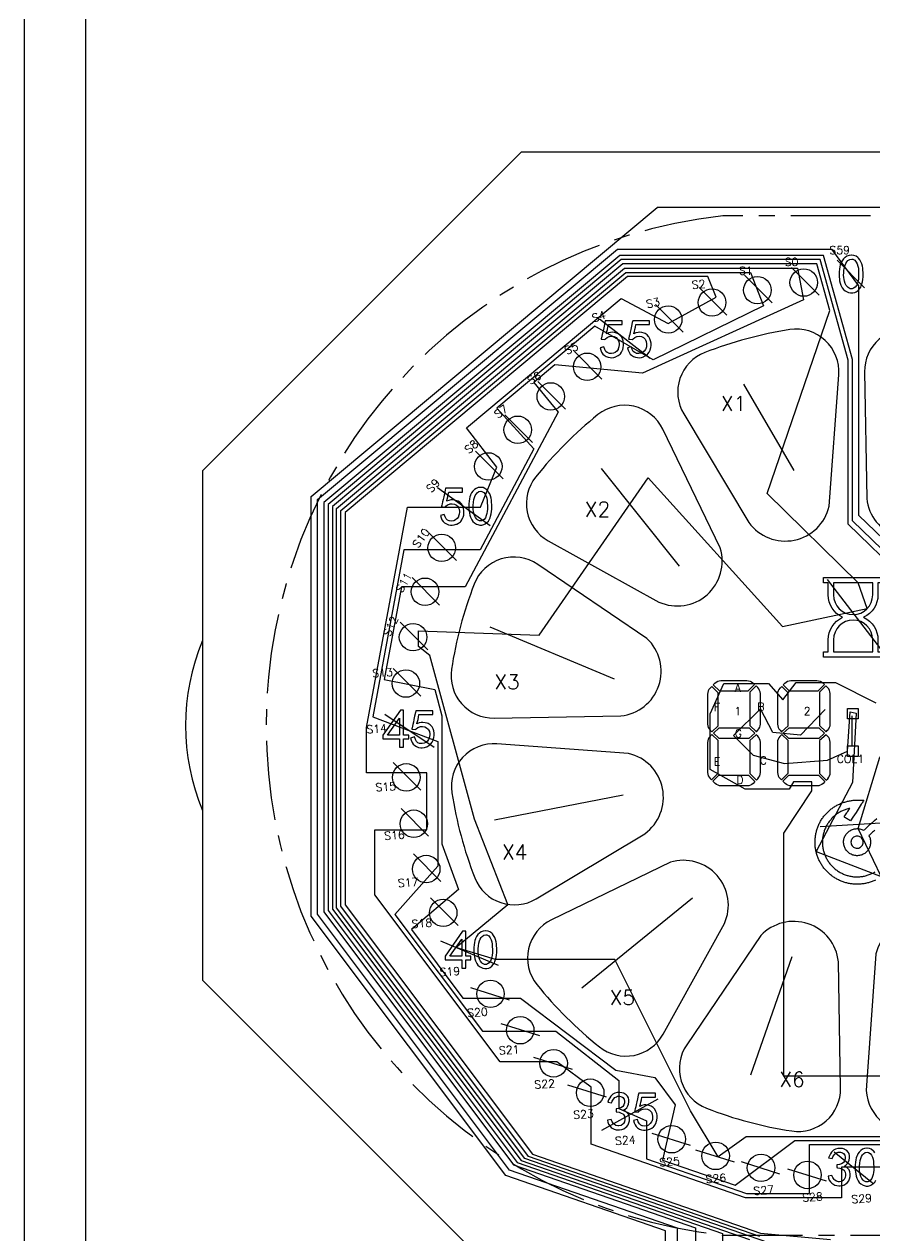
# Model space of a CAD drawing. Header units: millimetres. Extents: x 1653 to 3206, y -200 to 97.
# Drawn here: x 2369.9 to 2410, y -170.1 to -113 of the extents above; entities that cross this region are included whole.
import ezdxf
from ezdxf.enums import TextEntityAlignment as Align

# ---------------------------------------------------------------- set-up
doc = ezdxf.new("R2010")
doc.units = ezdxf.units.MM
doc.header["$LTSCALE"] = 3
doc.linetypes.add('CENTER', pattern=[2, 1.25, -0.25, 0.25, -0.25])
doc.layers.add('COM', color=1, linetype='Continuous')
doc.layers.add('DIM', color=4, linetype='Continuous')
doc.styles.add('romans', font='romans.shx')

# ---------------------------------------------------------------- blocks, each defined once
blk = doc.blocks.new('T')
for points in [[(0, 0), (297, 0), (297, 210), (0, 210)], [(4, 4), (293, 4), (293, 206), (4, 206)]]:
    blk.add_lwpolyline(points, close=True)

msp = doc.modelspace()

# ---------------------------------------------------------------- linework, layer by layer
at = {"linetype": 'Continuous'}
msp.add_lwpolyline([(2378.323, -134.045), (2378.323, -158.045), (2393.323, -173.045), (2478.323, -173.045), (2493.323, -158.045), (2493.323, -134.045), (2478.323, -119.045), (2393.323, -119.045)], close=True, dxfattribs=at)
at = {"linetype": 'CENTER'}
msp.add_lwpolyline([(2469.762, -122.045), (2402.823, -122.045, 0.895837), (2402.823, -170.045), (2469.762, -170.045, 0.856686)], format="xyb", close=True, dxfattribs=at)
for points in [[(2408.887, -123.898), (2408.867, -123.899), (2408.756, -123.913), (2408.655, -123.946), (2408.568, -123.999), (2408.567, -124.001), (2408.49, -124.074), (2408.427, -124.157), (2408.378, -124.253), (2408.372, -124.265), (2408.342, -124.35), (2408.318, -124.448), (2408.302, -124.556), (2408.294, -124.677), (2408.293, -124.684), (2408.291, -124.812), (2408.294, -124.923), (2408.302, -125.019), (2408.314, -125.102), (2408.315, -125.108), (2408.341, -125.211), (2408.376, -125.311), (2408.421, -125.405), (2408.432, -125.426), (2408.493, -125.505), (2408.574, -125.572), (2408.675, -125.628), (2408.727, -125.651), (2408.83, -125.675), (2408.932, -125.675), (2409.036, -125.647), (2409.094, -125.621), (2409.18, -125.562), (2409.251, -125.487), (2409.311, -125.395), (2409.334, -125.341), (2409.363, -125.251), (2409.387, -125.15), (2409.405, -125.04), (2409.417, -124.92), (2409.419, -124.824), (2409.418, -124.713), (2409.412, -124.609), (2409.4, -124.509), (2409.385, -124.414), (2409.385, -124.413), (2409.358, -124.306), (2409.319, -124.209), (2409.268, -124.12), (2409.205, -124.04), (2409.174, -124.011), (2409.086, -123.948), (2408.99, -123.911)], [(2408.909, -125.474), (2408.812, -125.474), (2408.717, -125.425), (2408.68, -125.394), (2408.621, -125.321), (2408.573, -125.227), (2408.537, -125.112), (2408.522, -125.042), (2408.51, -124.945), (2408.504, -124.841), (2408.507, -124.732), (2408.516, -124.616), (2408.518, -124.599), (2408.54, -124.477), (2408.568, -124.372), (2408.607, -124.284), (2408.654, -124.212), (2408.704, -124.154), (2408.79, -124.099), (2408.887, -124.08), (2408.938, -124.09), (2409.025, -124.137), (2409.099, -124.222), (2409.141, -124.31), (2409.174, -124.409), (2409.195, -124.515), (2409.197, -124.551), (2409.201, -124.651), (2409.204, -124.758), (2409.205, -124.869), (2409.204, -124.928), (2409.196, -125.036), (2409.178, -125.138), (2409.152, -125.233), (2409.107, -125.328), (2409.042, -125.407), (2408.961, -125.455)], [(2398.078, -126.983), (2397.281, -126.983), (2397.262, -127.07), (2397.226, -127.24), (2397.193, -127.391), (2397.165, -127.52), (2397.141, -127.628), (2397.121, -127.716), (2397.107, -127.782), (2397.096, -127.828), (2397.088, -127.853), (2397.26, -127.873), (2397.296, -127.829), (2397.377, -127.767), (2397.472, -127.731), (2397.49, -127.727), (2397.597, -127.717), (2397.694, -127.731), (2397.701, -127.733), (2397.79, -127.779), (2397.866, -127.853), (2397.88, -127.875), (2397.918, -127.967), (2397.937, -128.075), (2397.936, -128.106), (2397.924, -128.213), (2397.896, -128.308), (2397.885, -128.332), (2397.825, -128.415), (2397.745, -128.479), (2397.673, -128.512), (2397.575, -128.529), (2397.462, -128.52), (2397.452, -128.518), (2397.376, -128.485), (2397.313, -128.425), (2397.26, -128.335), (2397.22, -128.217), (2397.038, -128.267), (2397.067, -128.374), (2397.109, -128.471), (2397.164, -128.551), (2397.23, -128.61), (2397.318, -128.667), (2397.413, -128.706), (2397.513, -128.722), (2397.586, -128.723), (2397.69, -128.711), (2397.785, -128.682), (2397.804, -128.675), (2397.897, -128.626), (2397.977, -128.561), (2397.993, -128.546), (2398.053, -128.468), (2398.098, -128.369), (2398.105, -128.35), (2398.133, -128.248), (2398.149, -128.146), (2398.149, -128.142), (2398.143, -128.035), (2398.129, -127.934), (2398.094, -127.841), (2398.047, -127.742), (2398.031, -127.718), (2397.959, -127.649), (2397.866, -127.59), (2397.818, -127.571), (2397.718, -127.544), (2397.613, -127.529), (2397.536, -127.535), (2397.436, -127.559), (2397.331, -127.6), (2397.336, -127.58), (2397.36, -127.496), (2397.384, -127.397), (2397.408, -127.288), (2397.431, -127.165), (2398.078, -127.165)], [(2399.371, -126.983), (2398.573, -126.983), (2398.555, -127.07), (2398.517, -127.24), (2398.485, -127.391), (2398.458, -127.52), (2398.434, -127.628), (2398.414, -127.716), (2398.399, -127.782), (2398.388, -127.828), (2398.381, -127.853), (2398.553, -127.873), (2398.589, -127.829), (2398.669, -127.767), (2398.764, -127.731), (2398.783, -127.727), (2398.889, -127.717), (2398.987, -127.731), (2398.993, -127.733), (2399.083, -127.779), (2399.158, -127.853), (2399.173, -127.875), (2399.211, -127.967), (2399.229, -128.075), (2399.228, -128.106), (2399.217, -128.213), (2399.189, -128.308), (2399.177, -128.332), (2399.117, -128.415), (2399.037, -128.479), (2398.966, -128.512), (2398.868, -128.529), (2398.755, -128.52), (2398.745, -128.518), (2398.668, -128.485), (2398.604, -128.425), (2398.553, -128.335), (2398.512, -128.217), (2398.33, -128.267), (2398.359, -128.374), (2398.402, -128.471), (2398.456, -128.551), (2398.523, -128.61), (2398.61, -128.667), (2398.705, -128.706), (2398.805, -128.722), (2398.879, -128.723), (2398.982, -128.711), (2399.077, -128.682), (2399.097, -128.675), (2399.19, -128.626), (2399.27, -128.561), (2399.284, -128.546), (2399.346, -128.468), (2399.391, -128.369), (2399.397, -128.35), (2399.426, -128.248), (2399.441, -128.146), (2399.441, -128.142), (2399.436, -128.035), (2399.42, -127.934), (2399.386, -127.841), (2399.34, -127.742), (2399.323, -127.718), (2399.252, -127.649), (2399.158, -127.59), (2399.111, -127.571), (2399.009, -127.544), (2398.906, -127.529), (2398.828, -127.535), (2398.728, -127.559), (2398.623, -127.6), (2398.629, -127.58), (2398.653, -127.496), (2398.677, -127.397), (2398.7, -127.288), (2398.724, -127.165), (2399.371, -127.165)], [(2390.564, -134.869), (2389.766, -134.869), (2389.748, -134.956), (2389.711, -135.127), (2389.678, -135.277), (2389.65, -135.406), (2389.627, -135.515), (2389.607, -135.601), (2389.593, -135.669), (2389.581, -135.714), (2389.574, -135.739), (2389.746, -135.759), (2389.782, -135.716), (2389.862, -135.654), (2389.957, -135.618), (2389.976, -135.613), (2390.082, -135.602), (2390.18, -135.618), (2390.187, -135.62), (2390.276, -135.664), (2390.352, -135.739), (2390.366, -135.761), (2390.404, -135.854), (2390.422, -135.961), (2390.421, -135.992), (2390.41, -136.098), (2390.382, -136.193), (2390.371, -136.217), (2390.311, -136.302), (2390.23, -136.366), (2390.159, -136.399), (2390.061, -136.415), (2389.948, -136.406), (2389.938, -136.404), (2389.861, -136.371), (2389.798, -136.31), (2389.746, -136.221), (2389.705, -136.103), (2389.523, -136.153), (2389.552, -136.26), (2389.595, -136.357), (2389.649, -136.436), (2389.716, -136.497), (2389.803, -136.554), (2389.898, -136.591), (2389.999, -136.609), (2390.072, -136.61), (2390.175, -136.597), (2390.27, -136.567), (2390.29, -136.56), (2390.383, -136.512), (2390.463, -136.447), (2390.478, -136.432), (2390.539, -136.354), (2390.584, -136.254), (2390.591, -136.236), (2390.619, -136.135), (2390.634, -136.032), (2390.634, -136.028), (2390.629, -135.922), (2390.615, -135.819), (2390.579, -135.726), (2390.533, -135.627), (2390.516, -135.604), (2390.445, -135.534), (2390.352, -135.476), (2390.304, -135.458), (2390.203, -135.43), (2390.099, -135.415), (2390.021, -135.422), (2389.921, -135.444), (2389.817, -135.486), (2389.822, -135.467), (2389.846, -135.381), (2389.87, -135.284), (2389.893, -135.174), (2389.917, -135.052), (2390.564, -135.052)], [(2391.432, -134.829), (2391.413, -134.83), (2391.306, -134.843), (2391.212, -134.876), (2391.129, -134.93), (2391.127, -134.932), (2391.054, -135.004), (2390.994, -135.088), (2390.947, -135.183), (2390.942, -135.195), (2390.913, -135.28), (2390.89, -135.378), (2390.875, -135.487), (2390.867, -135.608), (2390.867, -135.615), (2390.865, -135.742), (2390.867, -135.854), (2390.874, -135.95), (2390.886, -136.032), (2390.888, -136.038), (2390.912, -136.142), (2390.946, -136.241), (2390.988, -136.335), (2390.999, -136.357), (2391.057, -136.435), (2391.134, -136.502), (2391.23, -136.558), (2391.279, -136.581), (2391.377, -136.606), (2391.475, -136.606), (2391.573, -136.578), (2391.63, -136.551), (2391.711, -136.492), (2391.78, -136.418), (2391.836, -136.326), (2391.858, -136.271), (2391.885, -136.181), (2391.908, -136.081), (2391.926, -135.97), (2391.937, -135.85), (2391.939, -135.754), (2391.937, -135.644), (2391.931, -135.539), (2391.922, -135.439), (2391.906, -135.344), (2391.906, -135.343), (2391.88, -135.237), (2391.843, -135.14), (2391.794, -135.051), (2391.735, -134.97), (2391.706, -134.941), (2391.621, -134.878), (2391.53, -134.841)], [(2391.454, -136.404), (2391.361, -136.404), (2391.271, -136.356), (2391.236, -136.325), (2391.179, -136.251), (2391.133, -136.157), (2391.099, -136.043), (2391.085, -135.972), (2391.072, -135.875), (2391.067, -135.772), (2391.069, -135.662), (2391.078, -135.547), (2391.081, -135.529), (2391.1, -135.407), (2391.129, -135.303), (2391.165, -135.214), (2391.21, -135.143), (2391.257, -135.085), (2391.339, -135.029), (2391.432, -135.01), (2391.481, -135.021), (2391.564, -135.067), (2391.634, -135.152), (2391.675, -135.241), (2391.706, -135.339), (2391.725, -135.445), (2391.727, -135.482), (2391.731, -135.582), (2391.734, -135.688), (2391.735, -135.8), (2391.734, -135.859), (2391.725, -135.966), (2391.709, -136.068), (2391.684, -136.163), (2391.641, -136.259), (2391.58, -136.337), (2391.503, -136.386)], [(2402.171, -146.209), (2402.221, -146.269), (2402.294, -146.342), (2402.602, -146.061), (2402.602, -144.501), (2402.302, -144.201), (2402.221, -144.281), (2402.213, -144.29), (2402.165, -144.351), (2402.129, -144.42), (2402.108, -144.494), (2402.1, -144.572), (2402.1, -145.979), (2402.101, -145.99), (2402.11, -146.067), (2402.134, -146.141)], [(2402.508, -143.997), (2402.576, -143.96), (2402.65, -143.936), (2402.728, -143.927), (2402.739, -143.927), (2403.953, -143.927), (2404.031, -143.934), (2404.105, -143.956), (2404.174, -143.991), (2404.235, -144.039), (2404.243, -144.047), (2404.309, -144.113), (2403.995, -144.427), (2402.668, -144.427), (2402.368, -144.128), (2402.448, -144.047)], [(2404.582, -145.978), (2404.582, -144.544), (2404.572, -144.466), (2404.549, -144.392), (2404.511, -144.324), (2404.461, -144.263), (2404.38, -144.182), (2404.081, -144.482), (2404.081, -146.044), (2404.394, -146.336), (2404.461, -146.269), (2404.47, -146.261), (2404.518, -146.199), (2404.553, -146.13), (2404.575, -146.056)], [(2405.459, -146.209), (2405.509, -146.269), (2405.582, -146.342), (2405.89, -146.061), (2405.89, -144.501), (2405.59, -144.201), (2405.509, -144.281), (2405.501, -144.29), (2405.453, -144.351), (2405.418, -144.42), (2405.396, -144.494), (2405.389, -144.572), (2405.389, -145.979), (2405.389, -145.99), (2405.398, -146.067), (2405.422, -146.141)], [(2405.797, -143.997), (2405.865, -143.96), (2405.939, -143.936), (2406.016, -143.927), (2406.027, -143.927), (2407.241, -143.927), (2407.319, -143.934), (2407.393, -143.956), (2407.463, -143.991), (2407.524, -144.039), (2407.532, -144.047), (2407.598, -144.113), (2407.283, -144.427), (2405.957, -144.427), (2405.657, -144.128), (2405.737, -144.047)], [(2407.87, -145.978), (2407.87, -144.544), (2407.861, -144.466), (2407.837, -144.392), (2407.799, -144.324), (2407.749, -144.263), (2407.668, -144.182), (2407.369, -144.482), (2407.369, -146.044), (2407.683, -146.336), (2407.75, -146.269), (2407.758, -146.261), (2407.806, -146.199), (2407.841, -146.13), (2407.863, -146.056)], [(2387.79, -145.322), (2387.638, -145.322), (2386.821, -146.505), (2386.821, -146.676), (2387.598, -146.676), (2387.598, -147.061), (2387.79, -147.061), (2387.79, -146.676), (2388.032, -146.676), (2388.032, -146.505), (2387.79, -146.505)], [(2389.163, -145.352), (2388.366, -145.352), (2388.347, -145.438), (2388.31, -145.609), (2388.278, -145.76), (2388.25, -145.889), (2388.226, -145.996), (2388.206, -146.084), (2388.191, -146.15), (2388.181, -146.197), (2388.173, -146.222), (2388.345, -146.241), (2388.381, -146.198), (2388.462, -146.136), (2388.557, -146.1), (2388.575, -146.096), (2388.682, -146.085), (2388.779, -146.1), (2388.785, -146.102), (2388.875, -146.147), (2388.95, -146.222), (2388.965, -146.243), (2389.003, -146.335), (2389.022, -146.444), (2389.021, -146.475), (2389.009, -146.581), (2388.981, -146.676), (2388.969, -146.7), (2388.909, -146.784), (2388.83, -146.848), (2388.758, -146.881), (2388.66, -146.897), (2388.547, -146.888), (2388.537, -146.886), (2388.461, -146.854), (2388.397, -146.793), (2388.345, -146.703), (2388.305, -146.585), (2388.123, -146.636), (2388.152, -146.742), (2388.194, -146.839), (2388.249, -146.919), (2388.315, -146.979), (2388.403, -147.036), (2388.498, -147.074), (2388.597, -147.091), (2388.671, -147.092), (2388.775, -147.079), (2388.87, -147.05), (2388.889, -147.043), (2388.982, -146.994), (2389.062, -146.929), (2389.076, -146.915), (2389.138, -146.836), (2389.183, -146.737), (2389.189, -146.719), (2389.218, -146.616), (2389.234, -146.514), (2389.234, -146.511), (2389.228, -146.403), (2389.213, -146.302), (2389.179, -146.209), (2389.132, -146.11), (2389.116, -146.086), (2389.044, -146.017), (2388.95, -145.958), (2388.903, -145.94), (2388.802, -145.913), (2388.698, -145.897), (2388.621, -145.903), (2388.521, -145.927), (2388.415, -145.968), (2388.421, -145.949), (2388.445, -145.864), (2388.469, -145.766), (2388.493, -145.656), (2388.516, -145.533), (2389.163, -145.533)], [(2408.69, -145.738), (2408.69, -145.237), (2409.191, -145.237), (2409.191, -145.738)], [(2387.033, -146.505), (2387.598, -145.705), (2387.598, -146.505)], [(2402.171, -148.478), (2402.221, -148.538), (2402.283, -148.601), (2402.602, -148.282), (2402.602, -146.755), (2402.299, -146.472), (2402.221, -146.551), (2402.213, -146.559), (2402.165, -146.62), (2402.129, -146.689), (2402.108, -146.764), (2402.1, -146.841), (2402.1, -148.248), (2402.101, -148.259), (2402.11, -148.336), (2402.134, -148.41)], [(2404.322, -146.404), (2404.042, -146.655), (2402.639, -146.655), (2402.372, -146.405), (2402.648, -146.153), (2404.053, -146.153)], [(2404.461, -146.551), (2404.388, -146.477), (2404.081, -146.753), (2404.081, -148.301), (2404.397, -148.618), (2404.464, -148.551), (2404.517, -148.483), (2404.553, -148.414), (2404.575, -148.34), (2404.582, -148.262), (2404.582, -146.841), (2404.582, -146.83), (2404.572, -146.752), (2404.549, -146.678), (2404.511, -146.61)], [(2405.459, -148.478), (2405.509, -148.538), (2405.571, -148.601), (2405.89, -148.282), (2405.89, -146.755), (2405.587, -146.472), (2405.509, -146.551), (2405.501, -146.559), (2405.453, -146.62), (2405.418, -146.689), (2405.396, -146.764), (2405.389, -146.841), (2405.389, -148.248), (2405.389, -148.259), (2405.398, -148.336), (2405.422, -148.41)], [(2407.61, -146.404), (2407.33, -146.655), (2405.927, -146.655), (2405.66, -146.405), (2405.936, -146.153), (2407.341, -146.153)], [(2407.75, -146.551), (2407.677, -146.477), (2407.369, -146.753), (2407.369, -148.301), (2407.685, -148.618), (2407.753, -148.551), (2407.806, -148.483), (2407.841, -148.414), (2407.863, -148.34), (2407.87, -148.262), (2407.87, -146.841), (2407.87, -146.83), (2407.861, -146.752), (2407.837, -146.678), (2407.799, -146.61)], [(2408.69, -147.506), (2408.69, -147.005), (2409.191, -147.005), (2409.191, -147.506)], [(2404.184, -148.82), (2404.116, -148.857), (2404.042, -148.881), (2403.965, -148.891), (2403.953, -148.891), (2402.743, -148.891), (2402.665, -148.884), (2402.591, -148.862), (2402.522, -148.826), (2402.46, -148.777), (2402.353, -148.671), (2402.634, -148.389), (2404.028, -148.389), (2404.327, -148.687), (2404.244, -148.77)], [(2407.472, -148.82), (2407.404, -148.857), (2407.33, -148.881), (2407.253, -148.891), (2407.241, -148.891), (2406.031, -148.891), (2405.953, -148.884), (2405.879, -148.862), (2405.81, -148.826), (2405.748, -148.777), (2405.641, -148.671), (2405.922, -148.389), (2407.317, -148.389), (2407.615, -148.687), (2407.532, -148.77)], [(2409.422, -151.543), (2409.419, -151.499), (2409.409, -151.455), (2409.392, -151.413), (2409.368, -151.375), (2409.34, -151.34), (2409.306, -151.311), (2409.268, -151.287), (2409.227, -151.269), (2409.183, -151.257), (2409.138, -151.253), (2409.093, -151.256), (2409.05, -151.267), (2409.008, -151.283), (2408.969, -151.306), (2408.935, -151.335), (2408.905, -151.369), (2408.881, -151.407), (2408.863, -151.448), (2408.851, -151.491), (2408.847, -151.536), (2408.847, -151.536), (2408.85, -151.581), (2408.861, -151.625), (2408.878, -151.666), (2408.901, -151.705), (2408.93, -151.739), (2408.964, -151.769), (2409.002, -151.793), (2409.043, -151.812), (2409.086, -151.824), (2409.131, -151.829), (2409.131, -151.829), (2409.176, -151.826), (2409.22, -151.815), (2409.261, -151.798), (2409.299, -151.774), (2409.334, -151.745), (2409.363, -151.711), (2409.388, -151.673), (2409.406, -151.632), (2409.418, -151.589), (2409.422, -151.544)], [(2390.718, -155.729), (2390.566, -155.729), (2389.749, -156.912), (2389.749, -157.083), (2390.526, -157.083), (2390.526, -157.468), (2390.718, -157.468), (2390.718, -157.083), (2390.96, -157.083), (2390.96, -156.912), (2390.718, -156.912)], [(2391.666, -155.718), (2391.648, -155.719), (2391.54, -155.733), (2391.446, -155.766), (2391.364, -155.82), (2391.361, -155.822), (2391.288, -155.894), (2391.228, -155.978), (2391.182, -156.073), (2391.177, -156.085), (2391.148, -156.17), (2391.125, -156.268), (2391.109, -156.377), (2391.101, -156.497), (2391.101, -156.505), (2391.099, -156.632), (2391.101, -156.743), (2391.108, -156.84), (2391.121, -156.922), (2391.123, -156.928), (2391.147, -157.032), (2391.181, -157.131), (2391.222, -157.225), (2391.233, -157.247), (2391.291, -157.325), (2391.369, -157.392), (2391.465, -157.448), (2391.513, -157.471), (2391.612, -157.496), (2391.71, -157.496), (2391.808, -157.468), (2391.865, -157.441), (2391.945, -157.382), (2392.014, -157.308), (2392.07, -157.216), (2392.092, -157.161), (2392.12, -157.071), (2392.143, -156.971), (2392.16, -156.86), (2392.172, -156.74), (2392.174, -156.644), (2392.172, -156.534), (2392.165, -156.429), (2392.156, -156.329), (2392.141, -156.234), (2392.141, -156.233), (2392.115, -156.127), (2392.078, -156.029), (2392.029, -155.941), (2391.969, -155.86), (2391.94, -155.831), (2391.855, -155.768), (2391.764, -155.731)], [(2389.96, -156.912), (2390.526, -156.113), (2390.526, -156.912)], [(2391.688, -157.294), (2391.595, -157.294), (2391.505, -157.246), (2391.47, -157.215), (2391.413, -157.141), (2391.368, -157.047), (2391.334, -156.932), (2391.319, -156.862), (2391.307, -156.765), (2391.302, -156.662), (2391.304, -156.552), (2391.313, -156.437), (2391.315, -156.419), (2391.335, -156.297), (2391.364, -156.193), (2391.4, -156.104), (2391.444, -156.033), (2391.492, -155.975), (2391.573, -155.919), (2391.666, -155.9), (2391.716, -155.911), (2391.799, -155.957), (2391.869, -156.042), (2391.909, -156.131), (2391.94, -156.229), (2391.96, -156.335), (2391.962, -156.371), (2391.966, -156.472), (2391.968, -156.578), (2391.969, -156.69), (2391.968, -156.749), (2391.96, -156.856), (2391.943, -156.958), (2391.918, -157.053), (2391.875, -157.148), (2391.814, -157.227), (2391.738, -157.276)], [(2397.966, -163.329), (2397.856, -163.333), (2397.837, -163.335), (2397.733, -163.362), (2397.645, -163.408), (2397.574, -163.474), (2397.55, -163.501), (2397.491, -163.583), (2397.442, -163.675), (2397.401, -163.778), (2397.583, -163.808), (2397.614, -163.731), (2397.669, -163.635), (2397.733, -163.566), (2397.805, -163.525), (2397.862, -163.508), (2397.961, -163.504), (2398.058, -163.535), (2398.107, -163.57), (2398.165, -163.648), (2398.189, -163.747), (2398.188, -163.813), (2398.164, -163.91), (2398.108, -163.99), (2398.091, -164.004), (2398.014, -164.05), (2397.915, -164.082), (2397.796, -164.102), (2397.796, -164.233), (2397.82, -164.237), (2397.937, -164.261), (2398.034, -164.294), (2398.108, -164.334), (2398.134, -164.359), (2398.186, -164.444), (2398.209, -164.546), (2398.209, -164.603), (2398.188, -164.703), (2398.139, -164.789), (2398.107, -164.827), (2398.025, -164.882), (2397.927, -164.9), (2397.872, -164.9), (2397.775, -164.877), (2397.695, -164.82), (2397.664, -164.789), (2397.605, -164.706), (2397.563, -164.607), (2397.381, -164.638), (2397.402, -164.725), (2397.441, -164.822), (2397.495, -164.904), (2397.563, -164.971), (2397.607, -165.005), (2397.695, -165.053), (2397.792, -165.082), (2397.896, -165.092), (2397.959, -165.092), (2398.058, -165.076), (2398.152, -165.039), (2398.24, -164.981), (2398.293, -164.932), (2398.354, -164.853), (2398.396, -164.761), (2398.421, -164.657), (2398.423, -164.643), (2398.424, -164.528), (2398.406, -164.429), (2398.371, -164.344), (2398.32, -164.279), (2398.242, -164.213), (2398.149, -164.163), (2398.213, -164.117), (2398.292, -164.044), (2398.348, -163.964), (2398.381, -163.879), (2398.397, -163.775), (2398.394, -163.673), (2398.371, -163.576), (2398.333, -163.508), (2398.265, -163.433), (2398.179, -163.373), (2398.164, -163.367), (2398.07, -163.34)], [(2399.654, -163.364), (2398.856, -163.364), (2398.837, -163.451), (2398.8, -163.621), (2398.768, -163.771), (2398.74, -163.9), (2398.716, -164.009), (2398.697, -164.096), (2398.681, -164.163), (2398.671, -164.208), (2398.664, -164.233), (2398.835, -164.253), (2398.871, -164.21), (2398.952, -164.148), (2399.047, -164.112), (2399.066, -164.108), (2399.172, -164.096), (2399.269, -164.112), (2399.275, -164.114), (2399.365, -164.159), (2399.441, -164.233), (2399.455, -164.254), (2399.493, -164.347), (2399.512, -164.455), (2399.511, -164.486), (2399.5, -164.593), (2399.472, -164.687), (2399.459, -164.712), (2399.399, -164.796), (2399.32, -164.86), (2399.249, -164.893), (2399.15, -164.91), (2399.038, -164.9), (2399.027, -164.898), (2398.951, -164.866), (2398.887, -164.804), (2398.835, -164.715), (2398.795, -164.596), (2398.613, -164.647), (2398.642, -164.754), (2398.684, -164.852), (2398.739, -164.93), (2398.805, -164.991), (2398.893, -165.048), (2398.988, -165.085), (2399.087, -165.103), (2399.162, -165.104), (2399.265, -165.091), (2399.36, -165.062), (2399.38, -165.054), (2399.473, -165.006), (2399.552, -164.941), (2399.567, -164.927), (2399.629, -164.848), (2399.673, -164.748), (2399.679, -164.73), (2399.708, -164.629), (2399.724, -164.526), (2399.724, -164.522), (2399.719, -164.416), (2399.703, -164.313), (2399.669, -164.221), (2399.623, -164.121), (2399.606, -164.098), (2399.535, -164.028), (2399.441, -163.97), (2399.393, -163.952), (2399.292, -163.924), (2399.189, -163.909), (2399.111, -163.916), (2399.011, -163.938), (2398.906, -163.98), (2398.912, -163.961), (2398.935, -163.875), (2398.959, -163.778), (2398.983, -163.668), (2399.007, -163.546), (2399.654, -163.546)], [(2408.354, -165.96), (2408.243, -165.965), (2408.225, -165.967), (2408.12, -165.994), (2408.032, -166.041), (2407.961, -166.107), (2407.937, -166.134), (2407.878, -166.215), (2407.83, -166.307), (2407.788, -166.411), (2407.97, -166.441), (2408.001, -166.363), (2408.056, -166.267), (2408.12, -166.199), (2408.192, -166.157), (2408.249, -166.141), (2408.349, -166.137), (2408.446, -166.168), (2408.494, -166.203), (2408.552, -166.28), (2408.577, -166.38), (2408.576, -166.446), (2408.551, -166.543), (2408.495, -166.622), (2408.479, -166.637), (2408.401, -166.682), (2408.302, -166.714), (2408.183, -166.734), (2408.183, -166.865), (2408.207, -166.869), (2408.325, -166.893), (2408.422, -166.926), (2408.495, -166.966), (2408.521, -166.991), (2408.574, -167.076), (2408.597, -167.178), (2408.597, -167.235), (2408.576, -167.334), (2408.526, -167.421), (2408.494, -167.459), (2408.413, -167.514), (2408.314, -167.533), (2408.26, -167.533), (2408.163, -167.508), (2408.082, -167.452), (2408.051, -167.421), (2407.992, -167.338), (2407.951, -167.239), (2407.769, -167.269), (2407.79, -167.357), (2407.829, -167.454), (2407.883, -167.537), (2407.951, -167.603), (2407.994, -167.637), (2408.082, -167.686), (2408.179, -167.715), (2408.283, -167.725), (2408.346, -167.725), (2408.446, -167.707), (2408.54, -167.671), (2408.628, -167.613), (2408.68, -167.565), (2408.741, -167.485), (2408.784, -167.393), (2408.808, -167.29), (2408.81, -167.275), (2408.811, -167.161), (2408.794, -167.062), (2408.759, -166.977), (2408.707, -166.912), (2408.63, -166.846), (2408.537, -166.794), (2408.601, -166.749), (2408.679, -166.676), (2408.735, -166.597), (2408.768, -166.511), (2408.785, -166.407), (2408.781, -166.305), (2408.759, -166.208), (2408.72, -166.141), (2408.652, -166.065), (2408.567, -166.006), (2408.551, -165.999), (2408.457, -165.972)], [(2409.638, -167.531), (2409.545, -167.531), (2409.455, -167.482), (2409.42, -167.451), (2409.363, -167.378), (2409.318, -167.284), (2409.284, -167.169), (2409.269, -167.099), (2409.257, -167.002), (2409.252, -166.898), (2409.254, -166.789), (2409.263, -166.673), (2409.265, -166.655), (2409.285, -166.534), (2409.314, -166.429), (2409.35, -166.34), (2409.394, -166.269), (2409.442, -166.211), (2409.523, -166.155), (2409.616, -166.137), (2409.666, -166.147), (2409.749, -166.194), (2409.819, -166.278), (2409.859, -166.367), (2409.89, -166.465), (2409.91, -166.572), (2409.912, -166.608), (2409.916, -166.708), (2409.918, -166.815), (2409.919, -166.926), (2409.918, -166.985), (2409.91, -167.093), (2409.893, -167.195), (2409.868, -167.29), (2409.825, -167.385), (2409.764, -167.463), (2409.688, -167.512)]]:
    msp.add_lwpolyline(points, close=True)
for points in [[(2401.965, -128.482, 0.464472), (2400.978, -131.375), (2404.046, -136.482, 0.643485), (2407.821, -135.722), (2408.273, -129.525, 0.482284), (2405.972, -127.403, 0.0547)], [(2411.787, -127.385, 0.464472), (2409.486, -129.397), (2409.59, -135.354, 0.643485), (2413.238, -136.583), (2416.729, -131.442, 0.482284), (2415.797, -128.454, 0.0547)], [(2394.007, -134.343, 0.464472), (2394.599, -137.342), (2399.809, -140.23, 0.643485), (2402.698, -137.685), (2399.991, -132.092, 0.482284), (2396.937, -131.405, 0.0547)], [(2390.046, -143.398, 0.464472), (2392.058, -145.699), (2398.014, -145.595, 0.643485), (2399.244, -141.946), (2394.103, -138.456, 0.482284), (2391.115, -139.388, 0.0547)], [(2410.119, -139.891, -0.290883), (2409.445, -140.951, -0.290883), (2410.119, -142.011), (2410.119, -142.581), (2410.337, -142.581), (2410.337, -142.826), (2407.559, -142.826), (2407.559, -142.581), (2407.777, -142.581), (2407.777, -142.011, -0.290883), (2408.451, -140.951, -0.290883), (2407.777, -139.891), (2407.777, -139.321), (2407.559, -139.321), (2407.559, -139.075), (2410.337, -139.075), (2410.337, -139.321), (2410.119, -139.321)], [(2409.872, -139.321), (2408.024, -139.321), (2408.024, -139.898, 1), (2409.872, -139.898)], [(2409.872, -142.581), (2409.872, -142.004, 1), (2408.024, -142.004), (2408.024, -142.581)], [(2391.143, -153.22, 0.464472), (2394.036, -154.207), (2399.142, -151.139, 0.643485), (2398.383, -147.364), (2392.185, -146.912, 0.482284), (2390.063, -149.213, 0.0547)], [(2397.004, -161.178, 0.464472), (2400.002, -160.586), (2402.891, -155.376, 0.643485), (2400.346, -152.486), (2394.753, -155.194, 0.482284), (2394.066, -158.247, 0.0547)], [(2415.881, -164.042, 0.464472), (2416.867, -161.149), (2413.8, -156.043, 0.643485), (2410.025, -156.802), (2409.573, -163, 0.482284), (2411.874, -165.122, 0.0547)], [(2406.059, -165.139, 0.464472), (2408.359, -163.127), (2408.256, -157.171, 0.643485), (2404.607, -155.941), (2401.117, -161.082, 0.482284), (2402.049, -164.07, 0.0547)]]:
    msp.add_lwpolyline(points, format="xyb", close=True)
at = {"linetype": 'Continuous'}
msp.add_lwpolyline([(2378.323, -142.045, 0.2), (2378.323, -150.045)], format="xyb", dxfattribs=at)
for points in [[(2410.004, -153.321), (2409.964, -153.34), (2409.923, -153.358), (2409.881, -153.376), (2409.839, -153.392), (2409.797, -153.408), (2409.754, -153.422), (2409.711, -153.436), (2409.668, -153.448), (2409.625, -153.46), (2409.581, -153.47), (2409.537, -153.48), (2409.493, -153.488), (2409.448, -153.496), (2409.404, -153.502), (2409.359, -153.508), (2409.314, -153.512), (2409.269, -153.516), (2409.225, -153.518), (2409.181, -153.52), (2409.136, -153.52), (2409.091, -153.52), (2409.046, -153.519), (2409.001, -153.516), (2408.956, -153.513), (2408.912, -153.508), (2408.867, -153.503), (2408.823, -153.496), (2408.778, -153.489), (2408.734, -153.48), (2408.69, -153.47), (2408.646, -153.46), (2408.603, -153.448), (2408.56, -153.435), (2408.517, -153.422), (2408.474, -153.407), (2408.432, -153.392), (2408.39, -153.375), (2408.349, -153.357), (2408.308, -153.339), (2408.267, -153.32), (2408.227, -153.299), (2408.187, -153.278), (2408.148, -153.256), (2408.109, -153.233), (2408.071, -153.209), (2408.033, -153.185), (2407.996, -153.159), (2407.96, -153.133), (2407.924, -153.106), (2407.889, -153.078), (2407.854, -153.049), (2407.82, -153.02), (2407.787, -152.989), (2407.754, -152.958), (2407.722, -152.927), (2407.691, -152.894), (2407.661, -152.861), (2407.631, -152.827), (2407.602, -152.793), (2407.574, -152.758), (2407.547, -152.722), (2407.52, -152.686), (2407.494, -152.649), (2407.47, -152.611), (2407.446, -152.573), (2407.423, -152.534), (2407.4, -152.495), (2407.379, -152.456), (2407.359, -152.415), (2407.339, -152.375), (2407.321, -152.334), (2407.303, -152.292), (2407.287, -152.251), (2407.271, -152.208), (2407.256, -152.166), (2407.243, -152.123), (2407.23, -152.08), (2407.218, -152.036), (2407.208, -151.993), (2407.198, -151.949), (2407.19, -151.904), (2407.182, -151.86), (2407.175, -151.816), (2407.17, -151.771), (2407.165, -151.726), (2407.162, -151.681), (2407.159, -151.636), (2407.158, -151.591), (2407.157, -151.546), (2407.158, -151.501), (2407.159, -151.456), (2407.162, -151.411), (2407.162, -151.4), (2407.166, -151.355), (2407.171, -151.31), (2407.176, -151.266), (2407.183, -151.221), (2407.191, -151.177), (2407.199, -151.133), (2407.209, -151.089), (2407.219, -151.045), (2407.231, -151.002), (2407.244, -150.958), (2407.257, -150.915), (2407.271, -150.873), (2407.287, -150.831), (2407.303, -150.789), (2407.321, -150.747), (2407.339, -150.706), (2407.358, -150.665), (2407.378, -150.625), (2407.399, -150.585), (2407.421, -150.546), (2407.444, -150.507), (2407.468, -150.469), (2407.493, -150.431), (2407.518, -150.394), (2407.544, -150.358), (2407.572, -150.322), (2407.6, -150.287), (2407.629, -150.252), (2407.658, -150.218), (2407.689, -150.185), (2407.72, -150.153), (2407.752, -150.121), (2407.784, -150.09), (2407.818, -150.06), (2407.852, -150.03), (2407.886, -150.002), (2407.922, -149.974), (2407.958, -149.947), (2407.994, -149.921), (2408.032, -149.896), (2408.069, -149.871), (2408.108, -149.848), (2408.147, -149.825), (2408.186, -149.803), (2408.226, -149.782), (2408.266, -149.762), (2408.307, -149.743), (2408.348, -149.725), (2408.39, -149.708), (2408.432, -149.692), (2408.474, -149.676), (2408.517, -149.662), (2408.56, -149.648), (2408.603, -149.636), (2408.646, -149.624), (2408.69, -149.613), (2408.734, -149.604), (2408.778, -149.595), (2408.822, -149.587), (2408.867, -149.58), (2408.911, -149.574), (2408.956, -149.569), (2409.001, -149.564), (2409.046, -149.561), (2409.091, -149.558), (2409.136, -149.557), (2409.181, -149.556), (2409.226, -149.556), (2409.27, -149.557), (2409.315, -149.558), (2409.36, -149.561), (2409.405, -149.564), (2409.45, -149.568), (2409.451, -149.568), (2409.426, -149.606), (2409.402, -149.644), (2409.378, -149.682), (2409.353, -149.719), (2409.329, -149.757), (2409.28, -149.833), (2409.231, -149.908), (2409.183, -149.984), (2409.134, -150.06), (2409.085, -150.135), (2409.012, -150.249), (2408.939, -150.362), (2408.825, -150.539), (2408.787, -150.515), (2408.749, -150.491), (2408.711, -150.467), (2408.673, -150.443), (2408.635, -150.419), (2408.597, -150.395), (2408.559, -150.371), (2408.529, -150.353), (2408.651, -150.163), (2408.675, -150.126), (2408.7, -150.088), (2408.724, -150.05), (2408.748, -150.012), (2408.772, -149.974), (2408.787, -149.952), (2408.742, -149.961), (2408.699, -149.971), (2408.655, -149.983), (2408.612, -149.996), (2408.57, -150.011), (2408.528, -150.027), (2408.486, -150.044), (2408.445, -150.062), (2408.404, -150.082), (2408.364, -150.102), (2408.325, -150.124), (2408.286, -150.147), (2408.248, -150.171), (2408.211, -150.196), (2408.174, -150.222), (2408.138, -150.249), (2408.103, -150.277), (2408.069, -150.306), (2408.035, -150.336), (2408.002, -150.367), (2407.97, -150.399), (2407.939, -150.431), (2407.909, -150.465), (2407.88, -150.499), (2407.851, -150.534), (2407.824, -150.57), (2407.798, -150.606), (2407.772, -150.643), (2407.748, -150.681), (2407.725, -150.719), (2407.702, -150.759), (2407.681, -150.798), (2407.661, -150.839), (2407.642, -150.879), (2407.625, -150.921), (2407.608, -150.963), (2407.593, -151.005), (2407.579, -151.048), (2407.566, -151.091), (2407.554, -151.134), (2407.544, -151.178), (2407.534, -151.222), (2407.526, -151.266), (2407.519, -151.311), (2407.514, -151.355), (2407.51, -151.4), (2407.506, -151.445), (2407.505, -151.49), (2407.504, -151.535), (2407.504, -151.58), (2407.505, -151.599), (2407.507, -151.644), (2407.51, -151.688), (2407.515, -151.733), (2407.521, -151.778), (2407.528, -151.822), (2407.536, -151.866), (2407.546, -151.91), (2407.557, -151.954), (2407.569, -151.997), (2407.582, -152.041), (2407.596, -152.083), (2407.612, -152.125), (2407.629, -152.167), (2407.646, -152.208), (2407.666, -152.249), (2407.686, -152.289), (2407.707, -152.329), (2407.729, -152.368), (2407.753, -152.407), (2407.777, -152.444), (2407.803, -152.481), (2407.829, -152.518), (2407.857, -152.553), (2407.885, -152.588), (2407.915, -152.622), (2407.945, -152.656), (2407.976, -152.688), (2408.008, -152.719), (2408.041, -152.75), (2408.075, -152.78), (2408.11, -152.809), (2408.145, -152.836), (2408.181, -152.863), (2408.218, -152.889), (2408.255, -152.914), (2408.293, -152.938), (2408.332, -152.961), (2408.372, -152.982), (2408.412, -153.003), (2408.452, -153.022), (2408.493, -153.041), (2408.535, -153.058), (2408.577, -153.074), (2408.619, -153.089), (2408.662, -153.103), (2408.706, -153.115), (2408.749, -153.126), (2408.793, -153.137), (2408.837, -153.145), (2408.881, -153.153), (2408.926, -153.159), (2408.971, -153.165), (2409.015, -153.169), (2409.06, -153.171), (2409.086, -153.172), (2409.131, -153.173), (2409.176, -153.173), (2409.221, -153.171), (2409.266, -153.168), (2409.311, -153.163), (2409.355, -153.158), (2409.4, -153.151), (2409.444, -153.143), (2409.488, -153.133), (2409.532, -153.123), (2409.575, -153.111), (2409.618, -153.098), (2409.661, -153.084), (2409.703, -153.069), (2409.745, -153.053), (2409.787, -153.035), (2409.828, -153.017), (2409.868, -152.997), (2409.908, -152.976), (2409.948, -152.954), (2409.986, -152.931)], [(2409.968, -150.979), (2409.934, -151.009), (2409.901, -151.039), (2409.868, -151.07), (2409.835, -151.1), (2409.801, -151.13), (2409.768, -151.161), (2409.735, -151.191), (2409.702, -151.221), (2409.693, -151.229), (2409.712, -151.27), (2409.73, -151.311), (2409.744, -151.354), (2409.756, -151.397), (2409.764, -151.442), (2409.77, -151.486), (2409.771, -151.531), (2409.77, -151.576), (2409.766, -151.621), (2409.758, -151.665), (2409.749, -151.707), (2409.736, -151.75), (2409.719, -151.792), (2409.7, -151.832), (2409.678, -151.872), (2409.653, -151.909), (2409.626, -151.945), (2409.596, -151.979), (2409.564, -152.01), (2409.53, -152.039), (2409.494, -152.066), (2409.456, -152.09), (2409.416, -152.111), (2409.375, -152.13), (2409.333, -152.145), (2409.289, -152.158), (2409.245, -152.167), (2409.201, -152.173), (2409.156, -152.176), (2409.111, -152.175), (2409.073, -152.172), (2409.029, -152.166), (2408.985, -152.157), (2408.942, -152.144), (2408.899, -152.129), (2408.858, -152.111), (2408.818, -152.09), (2408.78, -152.066), (2408.743, -152.04), (2408.709, -152.011), (2408.677, -151.98), (2408.646, -151.947), (2408.619, -151.911), (2408.594, -151.874), (2408.572, -151.835), (2408.552, -151.794), (2408.536, -151.752), (2408.523, -151.709), (2408.512, -151.665), (2408.505, -151.621), (2408.5, -151.576), (2408.5, -151.567), (2408.499, -151.522), (2408.502, -151.478), (2408.508, -151.433), (2408.517, -151.389), (2408.529, -151.346), (2408.544, -151.303), (2408.562, -151.262), (2408.583, -151.222), (2408.607, -151.184), (2408.634, -151.148), (2408.662, -151.113), (2408.694, -151.081), (2408.727, -151.051), (2408.763, -151.023), (2408.8, -150.998), (2408.839, -150.976), (2408.88, -150.956), (2408.922, -150.94), (2408.965, -150.927), (2409.002, -150.918), (2409.046, -150.91), (2409.091, -150.905), (2409.136, -150.903), (2409.18, -150.903), (2409.225, -150.907), (2409.27, -150.915), (2409.313, -150.927), (2409.355, -150.942), (2409.392, -150.959), (2409.435, -150.971), (2409.476, -150.956), (2409.494, -150.941), (2409.527, -150.91), (2409.56, -150.88), (2409.594, -150.849), (2409.627, -150.819), (2409.66, -150.788), (2409.693, -150.758), (2409.726, -150.728), (2409.759, -150.697), (2409.792, -150.667), (2409.826, -150.636), (2409.859, -150.606), (2409.892, -150.576), (2409.925, -150.545), (2409.958, -150.515), (2410.058, -150.424)], [(2409.979, -166.177), (2409.919, -166.096), (2409.89, -166.068), (2409.805, -166.004), (2409.714, -165.967), (2409.616, -165.955), (2409.598, -165.956), (2409.49, -165.969), (2409.396, -166.002), (2409.314, -166.056), (2409.312, -166.058), (2409.238, -166.131), (2409.178, -166.214), (2409.132, -166.309), (2409.127, -166.322), (2409.098, -166.406), (2409.075, -166.505), (2409.059, -166.613), (2409.051, -166.734), (2409.051, -166.741), (2409.049, -166.868), (2409.051, -166.98), (2409.058, -167.076), (2409.071, -167.159), (2409.073, -167.165), (2409.097, -167.268), (2409.131, -167.367), (2409.172, -167.461), (2409.183, -167.483), (2409.241, -167.562), (2409.319, -167.629), (2409.415, -167.685), (2409.463, -167.707), (2409.562, -167.732), (2409.66, -167.732), (2409.758, -167.704), (2409.815, -167.677), (2409.895, -167.618), (2409.965, -167.544), (2410.02, -167.452)]]:
    msp.add_lwpolyline(points)
for centre in [(2404.442, -125.542), (2406.625, -125.187), (2402.309, -126.124), (2400.247, -126.925), (2396.431, -129.15), (2394.718, -130.549), (2393.161, -132.119), (2391.777, -133.844), (2389.584, -137.679), (2388.8, -139.747), (2388.237, -141.885), (2387.9, -144.071), (2387.919, -148.488), (2388.274, -150.671), (2388.856, -152.805), (2389.657, -154.866), (2391.882, -158.682), (2393.281, -160.395), (2394.851, -161.953), (2396.576, -163.337), (2400.411, -165.529), (2402.479, -166.313), (2404.617, -166.877), (2406.803, -167.213)]:
    msp.add_circle(centre, 0.647)
at = {"layer": 'COM', "color": 5, "ltscale": 5.567185}
for p, q in [((2383.439, -135.266), (2399.723, -121.655)), ((2411.072, -121.655), (2399.723, -121.655)), ((2398.11, -124.307), (2384.439, -135.734)), ((2407.245, -124.307), (2398.11, -124.307)), ((2407.861, -126.506), (2407.245, -124.307)), ((2404.904, -135.116), (2407.861, -126.506)), ((2394.174, -141.792), (2399.303, -134.378)), ((2399.303, -134.378), (2405.626, -141.386)), ((2409.187, -139.321), (2404.904, -135.116)), ((2383.439, -155.024), (2383.439, -135.266)), ((2384.439, -135.734), (2384.439, -154.691)), ((2409.613, -140.539), (2409.187, -139.321)), ((2405.626, -141.386), (2409.613, -140.539)), ((2388.489, -142.32), (2388.489, -141.592)), ((2388.489, -141.592), (2394.174, -141.792)), ((2389.028, -142.743), (2388.489, -142.32)), ((2391.132, -150.46), (2389.028, -142.743)), ((2392.692, -154.467), (2391.132, -150.46)), ((2390.256, -156.494), (2392.692, -154.467)), ((2392.596, -167.234), (2383.439, -155.024)), ((2384.439, -154.691), (2393.32, -166.532)), ((2392.119, -157.072), (2390.256, -156.494)), ((2397.734, -157.072), (2392.119, -157.072)), ((2401.297, -164.186), (2397.734, -157.072)), ((2402.594, -166.351), (2401.297, -164.186)), ((2403.916, -165.414), (2402.594, -166.351)), ((2417.697, -165.414), (2403.916, -165.414)), ((2393.32, -166.532), (2404.073, -170.256)), ((2400.123, -169.84), (2392.596, -167.234)), ((2400.123, -173.706), (2400.123, -169.84))]:
    msp.add_line(p, q, dxfattribs=at)
at = {"layer": 'COM', "ltscale": 5.567185}
for p, q in [((2397.964, -123.907), (2384.039, -135.547)), ((2407.55, -123.907), (2397.964, -123.907)), ((2408.923, -128.801), (2407.55, -123.907)), ((2408.923, -136.402), (2408.923, -128.801)), ((2384.039, -135.547), (2384.039, -154.824)), ((2411.727, -139.122), (2408.923, -136.402)), ((2384.039, -154.824), (2392.966, -166.727)), ((2392.966, -166.727), (2401.533, -169.694)), ((2401.533, -169.694), (2401.533, -172.845))]:
    msp.add_line(p, q, dxfattribs=at)
at = {"layer": 'COM', "color": 6, "ltscale": 5.567185}
for p, q in [((2384.639, -135.827), (2398.182, -124.507)), ((2398.182, -124.507), (2406.337, -124.507)), ((2406.337, -124.507), (2406.607, -126.005)), ((2406.607, -126.005), (2399.029, -129.459)), ((2394.912, -129.065), (2393.926, -129.89)), ((2399.029, -129.459), (2394.912, -129.065)), ((2393.926, -129.89), (2395.073, -131.288)), ((2395.073, -131.288), (2390.691, -139.517)), ((2384.639, -154.624), (2384.639, -135.827)), ((2387.685, -139.517), (2386.869, -143.879)), ((2390.691, -139.517), (2387.685, -139.517)), ((2386.869, -143.879), (2389.259, -144.349)), ((2389.259, -144.349), (2389.595, -145.583)), ((2389.595, -145.583), (2389.595, -151.619)), ((2389.595, -151.619), (2390.383, -153.763)), ((2390.383, -153.763), (2388.158, -155.649)), ((2393.497, -166.435), (2384.639, -154.624)), ((2388.158, -155.649), (2390.581, -158.88)), ((2390.581, -158.88), (2393.293, -158.88)), ((2393.293, -158.88), (2397.781, -162.276)), ((2397.781, -162.276), (2399.615, -162.623)), ((2399.615, -162.623), (2400.571, -163.905)), ((2400.571, -163.905), (2399.975, -166.509)), ((2403.4, -167.694), (2406.21, -165.594)), ((2406.21, -165.594), (2414.775, -165.594)), ((2405.343, -170.537), (2393.497, -166.435)), ((2399.975, -166.509), (2403.4, -167.694))]:
    msp.add_line(p, q, dxfattribs=at)
at = {"layer": 'COM', "color": 40, "ltscale": 5.567185}
for p, q in [((2384.839, -135.921), (2398.255, -124.707)), ((2398.255, -124.707), (2404.119, -124.707)), ((2404.119, -124.707), (2404.725, -126.284)), ((2404.725, -126.284), (2399.537, -128.821)), ((2396.787, -127.237), (2392.174, -131.093)), ((2399.537, -128.821), (2396.787, -127.237)), ((2392.174, -131.093), (2393.923, -133.023)), ((2393.923, -133.023), (2391.393, -137.773)), ((2384.839, -154.557), (2384.839, -135.921)), ((2387.808, -137.773), (2386.337, -145.635)), ((2391.393, -137.773), (2387.808, -137.773)), ((2386.337, -145.635), (2389.395, -146.797)), ((2389.395, -146.797), (2389.395, -152.666)), ((2389.395, -152.666), (2387.375, -154.938)), ((2393.674, -166.337), (2384.839, -154.557)), ((2387.375, -154.938), (2391.505, -160.446)), ((2391.505, -160.446), (2394.957, -160.446)), ((2394.957, -160.446), (2397.915, -162.77)), ((2397.915, -162.77), (2397.915, -164.082)), ((2397.915, -164.082), (2399.222, -164.66)), ((2399.222, -164.66), (2399.222, -166.459)), ((2406.895, -168.091), (2406.895, -165.774)), ((2406.895, -165.774), (2412.477, -165.774)), ((2404.555, -170.105), (2393.674, -166.337)), ((2399.222, -166.459), (2403.932, -168.091)), ((2403.932, -168.091), (2406.895, -168.091))]:
    msp.add_line(p, q, dxfattribs=at)
at = {"layer": 'COM', "color": 225, "ltscale": 5.567185}
for p, q in [((2398.327, -124.907), (2385.039, -136.014)), ((2402.106, -124.907), (2398.327, -124.907)), ((2402.501, -125.877), (2402.106, -124.907)), ((2390.753, -132.02), (2398.026, -125.941)), ((2398.026, -125.941), (2400.245, -127.117)), ((2400.245, -127.117), (2402.501, -125.877)), ((2392.18, -133.884), (2390.753, -132.02)), ((2391.416, -135.766), (2392.18, -133.884)), ((2386.039, -146.139), (2387.98, -135.766)), ((2387.98, -135.766), (2391.416, -135.766)), ((2385.039, -136.014), (2385.039, -154.491)), ((2386.039, -148.272), (2386.039, -146.139)), ((2388.884, -148.272), (2386.039, -148.272)), ((2388.884, -150.957), (2388.884, -148.272)), ((2386.439, -154.024), (2386.439, -150.957)), ((2386.439, -150.957), (2388.884, -150.957)), ((2392.33, -161.878), (2386.439, -154.024)), ((2385.039, -154.491), (2393.851, -166.24)), ((2394.997, -161.878), (2392.33, -161.878)), ((2396.617, -163.083), (2394.997, -161.878)), ((2396.617, -165.769), (2396.617, -163.083)), ((2403.881, -168.285), (2396.617, -165.769)), ((2393.851, -166.24), (2404.587, -169.958)), ((2411.286, -166.851), (2408.406, -166.851)), ((2408.406, -166.851), (2408.406, -168.285)), ((2408.406, -168.285), (2403.881, -168.285)), ((2404.587, -169.958), (2407.883, -170.258))]:
    msp.add_line(p, q, dxfattribs=at)
at = {"layer": 'COM', "color": 2, "ltscale": 5.567185}
for points in [[(2400.69, -173.352), (2400.69, -169.719), (2392.781, -166.981), (2383.739, -154.924), (2383.739, -135.406), (2397.856, -123.607), (2407.934, -123.607), (2409.208, -125.341), (2409.208, -136.146), (2412.757, -139.561)], [(2411.276, -139.038), (2408.723, -136.562), (2408.723, -128.838), (2407.396, -124.107), (2398.037, -124.107), (2384.239, -135.64), (2384.239, -154.757), (2393.143, -166.63), (2402.803, -169.975), (2402.803, -173.352)], [(2415.344, -162.556), (2405.682, -162.556), (2405.682, -151.108), (2407.013, -149.121), (2407.013, -148.694), (2406.145, -148.694), (2405.945, -149.04), (2403.865, -149.04), (2402.22, -148.112), (2402.22, -145.499), (2402.86, -144.061), (2404.965, -144.061), (2405.638, -144.838), (2406.265, -144.025), (2408.127, -144.025), (2410.016, -144.971)]]:
    msp.add_lwpolyline(points, dxfattribs=at)
at = {"layer": 'COM', "ltscale": 5.567185}
msp.add_lwpolyline([(2407.641, -145.296), (2406.466, -146.508), (2405.166, -146.37), (2404.582, -145.261), (2403.321, -146.509), (2404.237, -147.439), (2405.721, -147.834), (2407.748, -147.685), (2408.69, -147.255), (2408.814, -145.398), (2409.088, -145.458), (2408.922, -148.722), (2407.203, -151.971), (2410.275, -153.16), (2409.18, -150.903), (2410.21, -147.531), (2411.556, -146.425), (2412.569, -146.416), (2413.477, -148.008), (2414.552, -148.891), (2415.786, -147.675), (2416.103, -146.237), (2415.668, -145.477), (2414.265, -146.382)], dxfattribs=at)
at = {"layer": 'DIM'}
for p, q in [((2408.191, -124.135), (2409.489, -125.438)), ((2403.84, -124.831), (2405.138, -126.134)), ((2406.047, -124.471), (2407.346, -125.774)), ((2401.706, -125.412), (2403.004, -126.715)), ((2399.645, -126.214), (2400.943, -127.517)), ((2397.012, -126.897), (2399.396, -128.746)), ((2395.828, -128.438), (2397.127, -129.742)), ((2394.116, -129.837), (2395.414, -131.141)), ((2403.784, -129.976), (2406.154, -134.035)), ((2392.558, -131.408), (2393.857, -132.711)), ((2391.174, -133.132), (2392.472, -134.436)), ((2400.779, -138.549), (2397.111, -133.943)), ((2389.386, -134.83), (2391.865, -136.63)), ((2388.981, -136.967), (2390.28, -138.27)), ((2388.189, -139.082), (2389.488, -140.385)), ((2407.722, -139.167), (2410.544, -142.846)), ((2387.634, -141.174), (2388.933, -142.477)), ((2397.718, -143.87), (2391.862, -141.415)), ((2387.298, -143.36), (2388.596, -144.663)), ((2386.913, -145.51), (2389.225, -147.065)), ((2408.911, -147.031), (2408.911, -145.589)), ((2387.303, -147.788), (2388.601, -149.091)), ((2398.124, -149.327), (2392.067, -150.504)), ((2387.671, -149.96), (2388.97, -151.263)), ((2407.402, -150.799), (2410.753, -150.604)), ((2388.253, -152.094), (2389.551, -153.397)), ((2389.054, -154.155), (2390.352, -155.458)), ((2401.391, -154.178), (2396.175, -158.414)), ((2389.524, -156.185), (2392.245, -157.334)), ((2406.069, -156.935), (2404.117, -162.517)), ((2390.939, -158.39), (2392.755, -158.957)), ((2392.374, -160.08), (2394.191, -160.648)), ((2393.908, -161.66), (2395.725, -162.228)), ((2395.502, -162.963), (2397.319, -163.53)), ((2397.12, -165.108), (2399.771, -163.623)), ((2399.468, -165.237), (2401.284, -165.805)), ((2401.536, -166.021), (2403.352, -166.588)), ((2403.674, -166.584), (2405.491, -167.152)), ((2408.052, -166.122), (2409.855, -167.587)), ((2405.86, -166.921), (2407.677, -167.488))]:
    msp.add_line(p, q, dxfattribs=at)

# ---------------------------------------------------------------- block references
at = {"xscale": 0.7200000000000001, "yscale": 0.7200000000000001, "zscale": 0.7200000000000001}
msp.add_blockref('T', (2369.936, -199.603), dxfattribs=at)

# ---------------------------------------------------------------- texts
at = {"layer": 'DIM', "style": 'romans'}
for s, height, p in [('S59', 0.377, (2408.319, -123.657)), ('S0', 0.377, (2406.05, -124.217)), ('S1', 0.377, (2403.902, -124.627)), ('X1', 0.7003, (2403.322, -130.88)), ('X2', 0.7003, (2396.916, -135.862)), ('X3', 0.7003, (2392.661, -143.989)), ('A', 0.377, (2403.526, -144.269)), ('F', 0.377, (2402.54, -145.177)), ('1', 0.377, (2403.526, -145.367)), ('B', 0.377, (2404.605, -145.162)), ('2', 0.377, (2406.788, -145.367)), ('G', 0.377, (2403.543, -146.416)), ('E', 0.377, (2402.544, -147.743)), ('C', 0.377, (2404.725, -147.69)), ('COL1', 0.377, (2408.821, -147.616)), ('D', 0.377, (2403.628, -148.608)), ('X4', 0.7003, (2393.018, -152.006)), ('X5', 0.7003, (2398.089, -158.853)), ('X6', 0.7003, (2406.076, -162.712))]:
    msp.add_text(s, height=height, dxfattribs=at).set_placement(p, align=Align.MIDDLE)
for s, rotation, p in [('S2', 6, (2401.675, -125.27)), ('S3', 12, (2399.528, -126.142)), ('S4', 18, (2396.979, -126.782)), ('S5', 24, (2395.685, -128.284)), ('S6', 30, (2393.942, -129.678)), ('S7', 36, (2392.377, -131.257)), ('S8', 42, (2390.981, -132.913)), ('S9', 48, (2389.178, -134.746)), ('S10', 54, (2388.612, -137.219)), ('S11', 60, (2387.799, -139.311)), ('S12', 66, (2387.181, -141.368)), ('S13', 4.0052, (2386.802, -143.558)), ('S14', 4.0052, (2386.525, -146.197)), ('S15', 4.0052, (2386.952, -148.931)), ('S16', 4.0052, (2387.359, -151.212)), ('S17', 4.0052, (2388.002, -153.439)), ('S18', 4.0052, (2388.65, -155.362)), ('S19', 4.0052, (2389.966, -157.63)), ('S20', 4.0052, (2391.266, -159.549)), ('S21', 4.0052, (2392.759, -161.321)), ('S22', 4.0052, (2394.429, -162.928)), ('S23', 4.0052, (2396.258, -164.351)), ('S24', 4.0052, (2398.225, -165.576)), ('S25', 4.0052, (2400.31, -166.588)), ('S26', 4.0052, (2402.49, -167.376)), ('S27', 4.0052, (2404.739, -167.933)), ('S28', 4.0052, (2407.035, -168.251)), ('S29', 4.0052, (2409.351, -168.327))]:
    msp.add_text(s, height=0.377, rotation=rotation, dxfattribs=at).set_placement(p, align=Align.MIDDLE)

doc.saveas('drawing.dxf')
